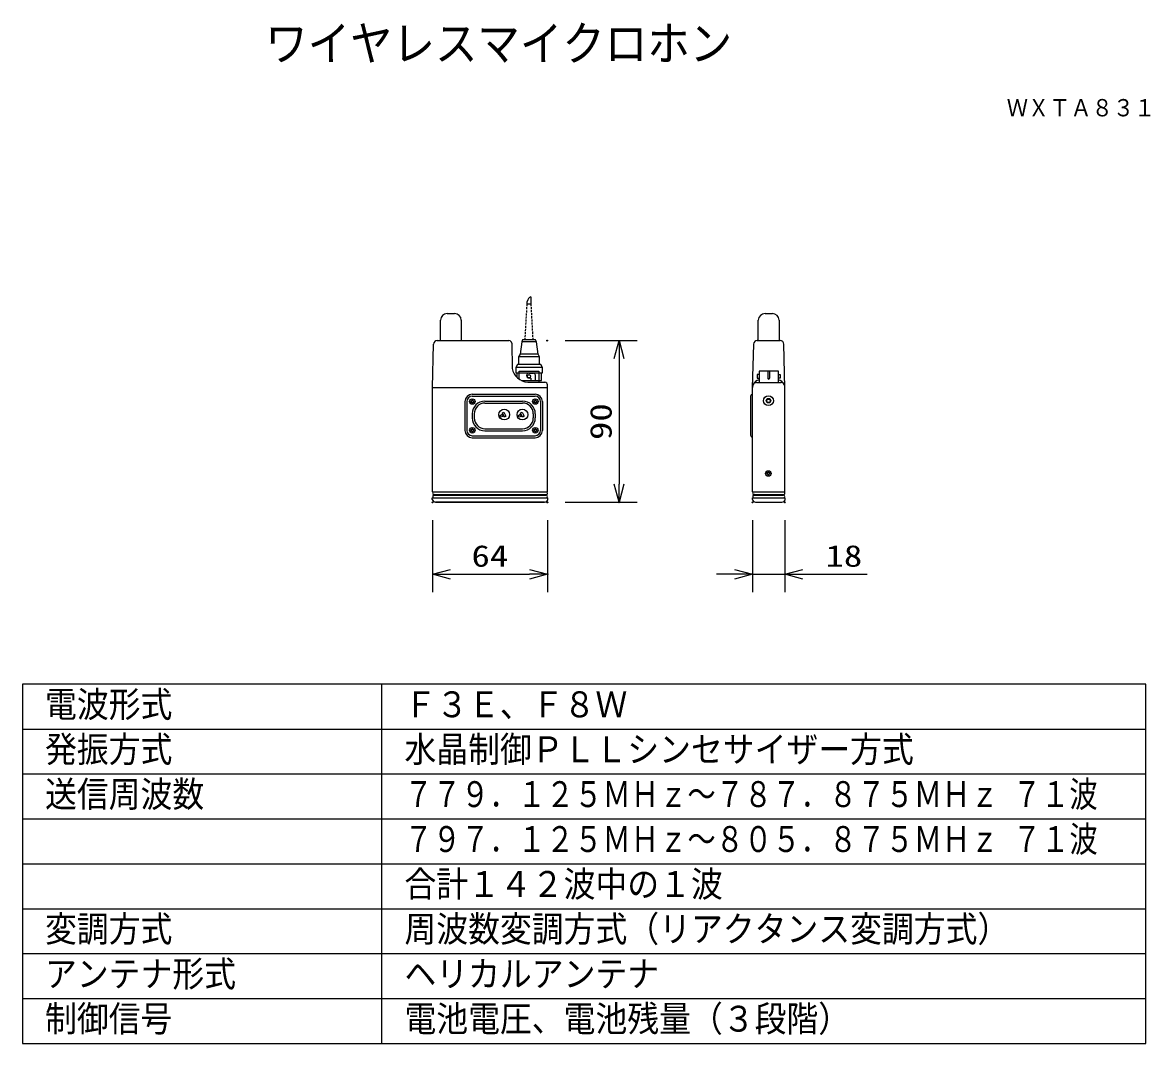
# Model space of a CAD drawing. Units: millimetres, scale not verified. Extents: x -63 to 63, y -56 to 57.
import ezdxf
from ezdxf.enums import TextEntityAlignment as Align

# ---------------------------------------------------------------- set-up
doc = ezdxf.new("R2010")
doc.units = ezdxf.units.MM
doc.header["$LTSCALE"] = 0.189787
doc.header["$PDMODE"] = 32
doc.header["$PDSIZE"] = 0.0949
doc.linetypes.add('DASHED1', pattern=[1.8, 1.2, -0.6])
for name, color, linetype in [('0-0_MOJI1', 2, 'Continuous'), ('0-1_TOUROKU', 1, 'Continuous'), ('0-2_GAIKEI', 1, 'Continuous'), ('0-3_WAKU', 3, 'Continuous'), ('0-4_DEFPOINTS', 7, 'Continuous')]:
    doc.layers.add(name, color=color, linetype=linetype)
doc.styles.add('ＭＳ ゴシック', font='')
doc.styles.get('ＭＳ ゴシック').set_extended_font_data('MS Gothic')

# ---------------------------------------------------------------- blocks, each defined once
blk = doc.blocks.new('_OPEN30')
at = {"layer": '0-4_DEFPOINTS'}
blk.add_line((0, 0), (-1, 0), dxfattribs=at)
blk.add_lwpolyline([(-1, 0.26795), (0, 0), (-1, -0.26795)], dxfattribs=at)

msp = doc.modelspace()

# ---------------------------------------------------------------- linework, layer by layer
at = {"layer": '0-2_GAIKEI'}
for p, q in [((-5.9278, 26.761), (-5.9278, 25.9276)), ((-5.8945, 25.9276), (-6.3845, 25.9276)), ((-6.3377, 25.9276), (-6.3377, 26.2363)), ((-5.3155, 21.7343), (-6.944, 21.7343)), ((-4.6512, 18.8769), (-7.6001, 18.8769)), ((-4.9675, 20.0658), (-7.2862, 20.0658)), ((-7.2456, 18.4854), (-5.0483, 18.4854)), ((-7.2456, 17.5856), (-7.2456, 18.4854)), ((-6.1285, 18.269), (-5.6407, 18.269)), ((-5.9278, 17.6952), (-6.1285, 17.6952)), ((-5.9278, 17.6952), (-5.9278, 17.4216)), ((-5.4182, 17.4216), (-5.4182, 18.0117)), ((-5.0483, 18.4854), (-5.0483, 17.2367)), ((20.4431, 18.4918), (20.4431, 17.6914)), ((20.6393, 18.4918), (20.6393, 17.6914)), ((-13.2675, 15.0886), (-13.2675, 11.8873)), ((-13.0482, 15.0886), (-13.0482, 11.8873)), ((-12.4498, 15.9064), (-5.4578, 15.9064)), ((-12.4498, 15.687), (-5.4578, 15.687)), ((-11.0416, 15.1417), (-6.8547, 15.1417)), ((-4.8591, 15.0886), (-4.8591, 11.8873)), ((-4.6399, 15.0886), (-4.6399, 11.8873)), ((18.5318, 15.6809), (18.5318, 11.356)), ((-11.0416, 14.9221), (-6.8547, 14.9221)), ((-12.4576, 13.7255), (-12.4576, 13.2619)), ((-12.2383, 13.7255), (-12.2383, 13.2619)), ((-5.6579, 13.7255), (-5.6579, 13.2619)), ((-5.4386, 13.7255), (-5.4386, 13.2619)), ((-11.0416, 12.065), (-6.8547, 12.065)), ((-11.0416, 11.8456), (-6.8547, 11.8456)), ((-12.4498, 11.2889), (-5.4578, 11.2889)), ((-12.4498, 11.0695), (-5.4578, 11.0695)), ((-16.8714, 5.0268), (-4.0714, 5.0268)), ((18.7437, 5.0268), (22.3437, 5.0268)), ((-16.8965, 4.369), (-4.0462, 4.369)), ((-16.6734, 4.7509), (-4.2694, 4.7509)), ((-16.6734, 4.6619), (-4.2694, 4.6619)), ((18.7185, 4.369), (22.3689, 4.369)), ((18.9316, 4.7547), (22.1456, 4.7547)), ((18.9316, 4.6658), (22.1456, 4.6658))]:
    msp.add_line(p, q, dxfattribs=at)
at = {"layer": '0-2_GAIKEI', "linetype": 'DASHED1'}
for p, q in [((-6.3845, 25.9276), (-6.6013, 21.9644)), ((-5.6779, 21.9644), (-5.8945, 25.9276))]:
    msp.add_line(p, q, dxfattribs=at)
at = {"layer": '0-2_GAIKEI', "color": 7}
for p, q in [((-15.9956, 21.8777), (-15.9956, 24.148)), ((-15.2381, 24.8777), (-14.4296, 24.8777)), ((-13.672, 24.148), (-13.672, 21.8777)), ((19.382, 21.8777), (19.382, 24.148)), ((20.1395, 24.8777), (20.948, 24.8777)), ((21.7056, 24.148), (21.7056, 21.8777)), ((-16.8714, 16.6404), (-16.7493, 21.4943)), ((-16.347, 21.8777), (-8.3636, 21.8777)), ((-8.0646, 21.5844), (-8.012, 18.7899)), ((-6.9489, 21.7536), (-7.1235, 20.386)), ((-6.8445, 21.9632), (-6.9489, 21.7536)), ((-5.4144, 21.9632), (-6.8445, 21.9632)), ((-5.3093, 21.7536), (-5.4144, 21.9632)), ((-5.1352, 20.386), (-5.3093, 21.7536)), ((18.7437, 16.6216), (18.8658, 21.4943)), ((19.2681, 21.8777), (21.8194, 21.8777)), ((22.3437, 16.6216), (22.2217, 21.4943)), ((-7.1235, 20.386), (-7.2978, 20.0549)), ((-5.1255, 20.3704), (-7.1285, 20.3704)), ((-4.9609, 20.0549), (-5.1352, 20.386)), ((-7.4201, 19.2003), (-7.6116, 18.8689)), ((-7.6116, 18.8689), (-7.6116, 18.2761)), ((-7.2978, 19.2003), (-7.4201, 19.2003)), ((-4.9498, 19.1991), (-7.3012, 19.1991)), ((-7.2978, 20.0549), (-7.2978, 19.2003)), ((-4.9609, 19.2003), (-4.9609, 20.0549)), ((-4.8388, 19.2003), (-4.9609, 19.2003)), ((-4.6469, 18.8689), (-4.8388, 19.2003)), ((-4.6469, 18.2761), (-4.6469, 18.8689)), ((-7.6116, 18.2761), (-4.6469, 18.2761)), ((-7.5072, 18.2761), (-7.5072, 17.8093)), ((-4.7514, 17.4216), (-4.7514, 18.2761)), ((-16.8714, 16.6404), (-4.0714, 16.6404)), ((-16.8714, 5.0268), (-16.8714, 16.6404)), ((-6.966, 17.4216), (-4.7514, 17.4216)), ((-6.2706, 17.2419), (-4.3785, 17.2419)), ((-4.0714, 5.0268), (-4.0714, 16.9492)), ((18.7437, 5.0268), (18.7437, 16.6404)), ((19.1733, 17.2012), (21.9091, 17.2012)), ((22.3437, 5.0268), (22.3437, 16.6404)), ((-16.8965, 4.1966), (-16.8965, 4.369)), ((-16.6734, 4.7509), (-16.8008, 4.7509)), ((-16.7618, 4.6619), (-16.6734, 4.6619)), ((-16.6734, 4.6619), (-16.6734, 4.7509)), ((-16.5458, 3.8777), (-4.3969, 3.8777)), ((-16.5234, 3.8777), (-16.5458, 3.8777)), ((-4.0462, 4.1966), (-4.0462, 4.369)), ((18.7185, 4.1966), (18.7185, 4.369)), ((19.0693, 3.8777), (22.0182, 3.8777)), ((22.1457, 4.7509), (22.2732, 4.7509)), ((22.1457, 4.6619), (22.1457, 4.7509)), ((22.2341, 4.6619), (22.1457, 4.6619)), ((22.3689, 4.1966), (22.3689, 4.369))]:
    msp.add_line(p, q, dxfattribs=at)
at = {"layer": '0-2_GAIKEI'}
for points in [[(19.4673, 18.0914), (19.2549, 18.0914), (19.2549, 17.6914), (19.4673, 17.6914)], [(21.6152, 17.2012), (21.6152, 18.4918), (19.4673, 18.4918), (19.4673, 17.2012)], [(21.6152, 18.0914), (21.8272, 18.0914), (21.8272, 17.6914), (21.6152, 17.6914)]]:
    msp.add_lwpolyline(points, dxfattribs=at)
for points in [[(-12.2723, 15.1482), (-12.3871, 15.1482), (-12.3871, 15.2631), (-12.502, 15.2631), (-12.502, 15.1482), (-12.6167, 15.1482), (-12.6167, 15.0334), (-12.502, 15.0334), (-12.502, 14.9187), (-12.3871, 14.9187), (-12.3871, 15.0334), (-12.2723, 15.0334)], [(-5.2645, 15.1482), (-5.3794, 15.1482), (-5.3794, 15.2631), (-5.4942, 15.2631), (-5.4942, 15.1482), (-5.609, 15.1482), (-5.609, 15.0334), (-5.4942, 15.0334), (-5.4942, 14.9187), (-5.3794, 14.9187), (-5.3794, 15.0334), (-5.2645, 15.0334)], [(20.4072, 15.0038), (20.3004, 15.1885), (20.4072, 15.3732), (20.6201, 15.3732), (20.7269, 15.1885), (20.6201, 15.0038)], [(-8.8785, 13.3671), (-9.1028, 13.8248), (-8.9242, 13.9124), (-8.6999, 13.4544)], [(-6.8517, 13.3671), (-7.0763, 13.8248), (-6.8977, 13.9124), (-6.6734, 13.4544)], [(-9.3007, 13.3541), (-9.3774, 13.5124), (-9.1419, 13.6751), (-9.0268, 13.4372)], [(-7.2743, 13.3541), (-7.3505, 13.5124), (-7.115, 13.6749), (-7.0003, 13.4372)], [(-12.2723, 11.9542), (-12.3871, 11.9542), (-12.3871, 12.0689), (-12.502, 12.0689), (-12.502, 11.9542), (-12.6167, 11.9542), (-12.6167, 11.8396), (-12.502, 11.8396), (-12.502, 11.7248), (-12.3871, 11.7248), (-12.3871, 11.8396), (-12.2723, 11.8396)], [(-5.2645, 11.9542), (-5.3794, 11.9542), (-5.3794, 12.0689), (-5.4942, 12.0689), (-5.4942, 11.9542), (-5.609, 11.9542), (-5.609, 11.8396), (-5.4942, 11.8396), (-5.4942, 11.7248), (-5.3794, 11.7248), (-5.3794, 11.8396), (-5.2645, 11.8396)], [(20.6754, 7.1424), (20.5605, 7.1424), (20.5605, 7.2573), (20.4455, 7.2573), (20.4455, 7.1424), (20.3309, 7.1424), (20.3309, 7.0276), (20.4455, 7.0276), (20.4455, 6.9129), (20.5605, 6.9129), (20.5605, 7.0276), (20.6754, 7.0276)]]:
    msp.add_lwpolyline(points, close=True, dxfattribs=at)
at = {"layer": '0-2_GAIKEI', "color": 7}
for points in [[(-4.3969, 3.8777), (-4.4193, 3.8777), (-4.485, 3.8777), (-4.5917, 3.8777), (-4.7371, 3.8777), (-4.9189, 3.8777), (-5.135, 3.8777), (-5.3829, 3.8777), (-5.6604, 3.8777), (-5.9653, 3.8777), (-6.2952, 3.8777), (-6.6479, 3.8777), (-7.0211, 3.8777), (-7.4125, 3.8777), (-7.8199, 3.8777), (-8.2409, 3.8777), (-8.6733, 3.8777), (-9.1149, 3.8777), (-9.5632, 3.8777), (-10.0162, 3.8777), (-10.4714, 3.8777), (-10.9266, 3.8777), (-11.3795, 3.8777), (-11.8279, 3.8777), (-12.2694, 3.8777), (-12.7018, 3.8777), (-13.1229, 3.8777), (-13.5302, 3.8777), (-13.9217, 3.8777), (-14.2949, 3.8777), (-14.6476, 3.8777), (-14.9775, 3.8777), (-15.2823, 3.8777), (-15.5599, 3.8777), (-15.8078, 3.8777), (-16.0238, 3.8777), (-16.2057, 3.8777), (-16.3511, 3.8777), (-16.4577, 3.8777), (-16.5234, 3.8777)], [(-4.181, 4.6619), (-4.2694, 4.6619), (-4.2694, 4.7509), (-4.1419, 4.7509)], [(18.8533, 4.6619), (18.9417, 4.6619), (18.9417, 4.7509), (18.8143, 4.7509)]]:
    msp.add_lwpolyline(points, dxfattribs=at)
at = {"layer": '0-2_GAIKEI'}
for centre, radius in [((-6.1467, 17.9099), 0.1917), ((-12.4445, 15.0908), 0.3061), ((-5.4367, 15.0908), 0.3061), ((20.5137, 15.1885), 0.2525), ((-8.8977, 13.6412), 0.6017), ((-6.8711, 13.641), 0.6015), ((-12.4445, 11.8969), 0.3061), ((-5.4367, 11.8969), 0.3061), ((20.5032, 7.085), 0.3061)]:
    msp.add_circle(centre, radius, dxfattribs=at)
at = {"layer": '0-2_GAIKEI', "color": 7}
msp.add_circle((20.5136, 15.1885), 0.5517, dxfattribs=at)
at = {"layer": '0-2_GAIKEI'}
for centre, radius, start, end in [((-5.6207, 26.0988), 0.7301, 114.88043, 169.14382), ((-6.1287, 17.9821), 0.2869, 89.95248, 270.04752), ((-5.6693, 18.0194), 0.2512, 358.24289, 83.47005), ((20.5412, 17.6913), 0.0981, 179.95368, 0.04632), ((-12.449, 15.0877), 0.8187, 90.05906, 179.94094), ((-12.4482, 15.0867), 0.6003, 90.15461, 179.8226), ((-11.04, 13.7239), 1.4177, 90.06614, 179.93707), ((-6.8563, 13.7239), 1.4177, 0.06293, 89.93386), ((-5.4586, 15.0877), 0.8187, 0.05906, 89.94094), ((-5.4594, 15.0867), 0.6003, 0.1774, 89.84539), ((18.7872, 15.6766), 0.2554, 101.15707, 179.03229), ((-11.0381, 13.7218), 1.2003, 90.16529, 179.82331), ((-6.8581, 13.7218), 1.2003, 0.17669, 89.83471), ((-11.04, 13.2633), 1.4177, 180.06293, 269.93386), ((-11.0381, 13.2655), 1.2003, 180.17669, 269.83471), ((-6.8563, 13.2633), 1.4177, 270.06614, 359.93707), ((-6.8581, 13.2655), 1.2003, 270.16529, 359.82331), ((-12.449, 11.8882), 0.8187, 180.05906, 269.94094), ((-12.4482, 11.8892), 0.6003, 180.1774, 269.84539), ((-5.4586, 11.8882), 0.8187, 270.05906, 359.94094), ((-5.4594, 11.8892), 0.6003, 270.15461, 359.8226), ((18.7873, 11.3603), 0.2556, 180.96214, 258.81216)]:
    msp.add_arc(centre, radius, start, end, dxfattribs=at)
at = {"layer": '0-2_GAIKEI', "color": 7}
for centre, radius, start, end in [((-15.2467, 24.1286), 0.7491, 89.34167, 178.51817), ((-14.4211, 24.1284), 0.7493, 1.50052, 90.65164), ((20.1309, 24.1286), 0.7491, 89.34167, 178.51817), ((20.9566, 24.1284), 0.7493, 1.50052, 90.65164), ((-16.372, 21.5011), 0.3774, 86.20658, 181.03912), ((-8.363, 21.5793), 0.2984, 0.97905, 90.1263), ((19.2431, 21.5011), 0.3774, 86.20657, 181.03913), ((21.8444, 21.5013), 0.3773, 358.94172, 93.80129), ((-6.1545, 19.126), 1.8877, 190.25733, 266.47268), ((-4.3778, 16.9351), 0.3067, 2.62929, 90.13833), ((19.4298, 16.6931), 0.6881, 150.65057, 184.3862), ((19.8773, 16.3147), 1.2729, 108.78774, 148.02509), ((19.1467, 16.8243), 0.3778, 85.96992, 146.96332), ((21.2449, 16.3732), 1.2049, 31.79784, 72.10517), ((21.934, 16.8152), 0.3868, 36.52542, 93.68063), ((21.6916, 16.7102), 0.6496, 0.09531, 27.29014), ((-16.7007, 4.8829), 0.1657, 121.83125, 232.83811), ((-4.242, 4.8829), 0.1657, 307.16189, 58.16875), ((18.9143, 4.8829), 0.1657, 121.83125, 232.83811), ((22.1731, 4.8829), 0.1657, 307.16189, 58.16875), ((-16.5044, 4.2756), 0.4001, 191.39142, 264.05087), ((-16.6857, 4.5131), 0.1671, 117.07329, 240.45412), ((-4.4384, 4.2756), 0.4001, 275.94913, 348.60858), ((-4.257, 4.5131), 0.1671, 299.54588, 62.92671), ((19.1107, 4.2756), 0.4001, 191.39142, 264.05087), ((18.9294, 4.5131), 0.1671, 117.07329, 240.45412), ((21.9767, 4.2756), 0.4001, 275.94913, 348.60858), ((22.1581, 4.5131), 0.1671, 299.54588, 62.92671)]:
    msp.add_arc(centre, radius, start, end, dxfattribs=at)
at = {"layer": '0-3_WAKU'}
for p, q in [((-2.1092, 21.8777), (5.8908, 21.8777)), ((3.8908, 19.8777), (3.8908, 5.8777)), ((-2.1092, 3.8777), (5.8908, 3.8777)), ((-16.8714, 1.8706), (-16.8714, -6.1294)), ((-4.0714, 1.8706), (-4.0714, -6.1294)), ((18.7437, 1.8706), (18.7437, -6.1294)), ((22.3437, 1.8706), (22.3437, -6.1294)), ((-14.8714, -4.1294), (-6.0714, -4.1294)), ((16.7437, -4.1294), (14.7437, -4.1294)), ((18.7437, -4.1294), (22.3437, -4.1294)), ((24.3437, -4.1294), (31.5104, -4.1294))]:
    msp.add_line(p, q, dxfattribs=at)
at = {"layer": '0-3_WAKU', "color": 4}
for p, q in [((62.5001, -16.3667), (-62.5001, -16.3667)), ((-62.5001, -16.3667), (-62.5001, -56.3667)), ((-22.5, -56.3667), (-22.5, -16.3667)), ((62.5001, -56.3667), (62.5001, -16.3667)), ((-62.5001, -56.3667), (62.5001, -56.3667))]:
    msp.add_line(p, q, dxfattribs=at)
at = {"layer": '0-3_WAKU', "color": 1}
for p, q in [((-62.5001, -21.3667), (62.5001, -21.3667)), ((-62.5001, -26.3667), (62.5001, -26.3667)), ((-62.5001, -31.3667), (62.5001, -31.3667)), ((-62.5001, -36.3667), (62.5001, -36.3667)), ((-62.5001, -41.3667), (62.5001, -41.3667)), ((-62.5001, -46.3667), (62.5001, -46.3667)), ((-62.5001, -51.3667), (62.5001, -51.3667))]:
    msp.add_line(p, q, dxfattribs=at)
at = {"layer": '0-4_DEFPOINTS'}
for p in [(-4.1092, 21.8777), (-16.8714, 3.8706), (-4.1092, 3.8777), (-4.0714, 3.8706), (3.8908, 3.8777), (18.7437, 3.8706), (22.3437, 3.8706), (-4.0714, -4.1294), (22.3437, -4.1294)]:
    msp.add_point(p, dxfattribs=at)

# ---------------------------------------------------------------- block references
at = {"layer": '0-3_WAKU', "xscale": 2, "yscale": 2}
for p, rotation in [((3.8908, 21.8777), 90), ((3.8908, 3.8777), 270), ((-16.8714, -4.1294), 180), ((22.3437, -4.1294), 180)]:
    msp.add_blockref('_OPEN30', p, dxfattribs=dict(at, rotation=rotation))
for p in [(-4.0714, -4.1294), (18.7437, -4.1294)]:
    msp.add_blockref('_OPEN30', p, dxfattribs=at)

# ---------------------------------------------------------------- texts
at = {"layer": '0-0_MOJI1', "style": 'ＭＳ ゴシック'}
for s, height, width, p in [('ワイヤレスマイクロホン', 3.849, 0.9, (-35.5, 51.8932)), ('電波形式', 2.886, 0.9, (-60.0001, -20.9218)), ('Ｆ３Ｅ、Ｆ８Ｗ', 2.886, 0.9, (-20, -20.9218)), ('発振方式', 2.886, 0.9, (-60.0001, -25.9218)), ('水晶制御ＰＬＬシンセサイザー方式', 2.886, 0.9, (-20, -25.9218)), ('送信周波数', 2.886, 0.9, (-60.0001, -30.9218)), ('７７９．１２５ＭＨｚ～７８７．８７５ＭＨｚ ７１波', 2.886, 0.8, (-20, -30.9218)), ('７９７．１２５ＭＨｚ～８０５．８７５ＭＨｚ ７１波', 2.886, 0.8, (-20, -35.9218)), ('合計１４２波中の１波', 2.886, 0.9, (-20, -40.9218)), ('変調方式', 2.886, 0.9, (-60.0001, -45.9218)), ('周波数変調方式（リアクタンス変調方式）', 2.886, 0.9, (-20, -45.9218)), ('アンテナ形式', 2.886, 0.9, (-60.0001, -50.9219)), ('ヘリカルアンテナ', 2.886, 0.9, (-20, -50.9219)), ('制御信号', 2.886, 0.9, (-60.0001, -55.9219)), ('電池電圧、電池残量（３段階）', 2.886, 0.9, (-20, -55.9219))]:
    msp.add_text(s, height=height, dxfattribs=dict(at, width=width)).set_placement(p, align=Align.BOTTOM_LEFT)
at = {"layer": '0-1_TOUROKU', "style": 'ＭＳ ゴシック', "width": 0.9}
msp.add_text('ＷＸＴＡ８３１', height=1.924, dxfattribs=at).set_placement((47.0333, 46.2633), align=Align.BOTTOM_LEFT)
at = {"layer": '0-3_WAKU', "style": 'ＭＳ ゴシック', "width": 1.25}
msp.add_text('90', height=2.406, rotation=90, dxfattribs=at).set_placement((3.7812, 10.8108), align=Align.BOTTOM_LEFT)
for s, p in [('64', (-12.5383, -4.0198)), ('18', (26.8601, -4.0198))]:
    msp.add_text(s, height=2.406, dxfattribs=at).set_placement(p, align=Align.BOTTOM_LEFT)

doc.saveas('drawing.dxf')
